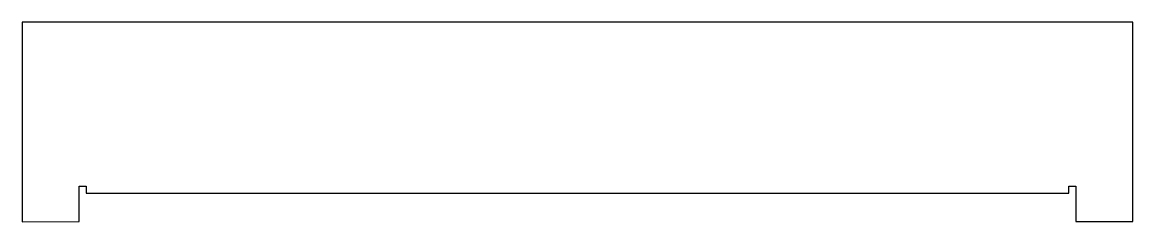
# Model space of a CAD drawing. Header units: inches. Extents: x 0 to 19.5, y 0 to 3.5.
import ezdxf

# ---------------------------------------------------------------- set-up
doc = ezdxf.new("R2010")
doc.units = ezdxf.units.IN
doc.header["$MEASUREMENT"] = 0
doc.layers.add('CUT', color=7, linetype='Continuous')

msp = doc.modelspace()

# ---------------------------------------------------------------- linework, layer by layer
at = {"layer": 'CUT'}
for p, q in [((0, 3.502), (0.001, 0)), ((19.5, 3.502), (0, 3.502)), ((19.5, 0.002), (19.5, 3.502)), ((1, 0.002), (1, 0.627)), ((1, 0.627), (1.125, 0.627)), ((1.125, 0.627), (1.125, 0.502)), ((18.375, 0.501), (18.375, 0.627)), ((18.375, 0.627), (18.5, 0.627)), ((18.5, 0.627), (18.5, 0.002)), ((1.125, 0.502), (18.375, 0.501)), ((0.001, 0), (1, 0.002)), ((18.5, 0.002), (19.5, 0.002))]:
    msp.add_line(p, q, dxfattribs=at)

doc.saveas('drawing.dxf')
